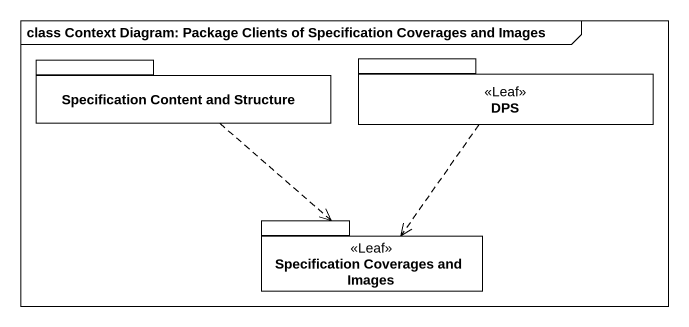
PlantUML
@startuml
mainframe class Context Diagram: Package Clients of Specification Coverages and Images
package "Specification Content and Structure" as Specification_Content_and {
}
package DPS <<Leaf>> {
}
package "Specification Coverages and Images" as Specification_Coverages_and <<Leaf>> {
}
Specification_Content_and ..> Specification_Coverages_and
DPS ..> Specification_Coverages_and
@enduml
